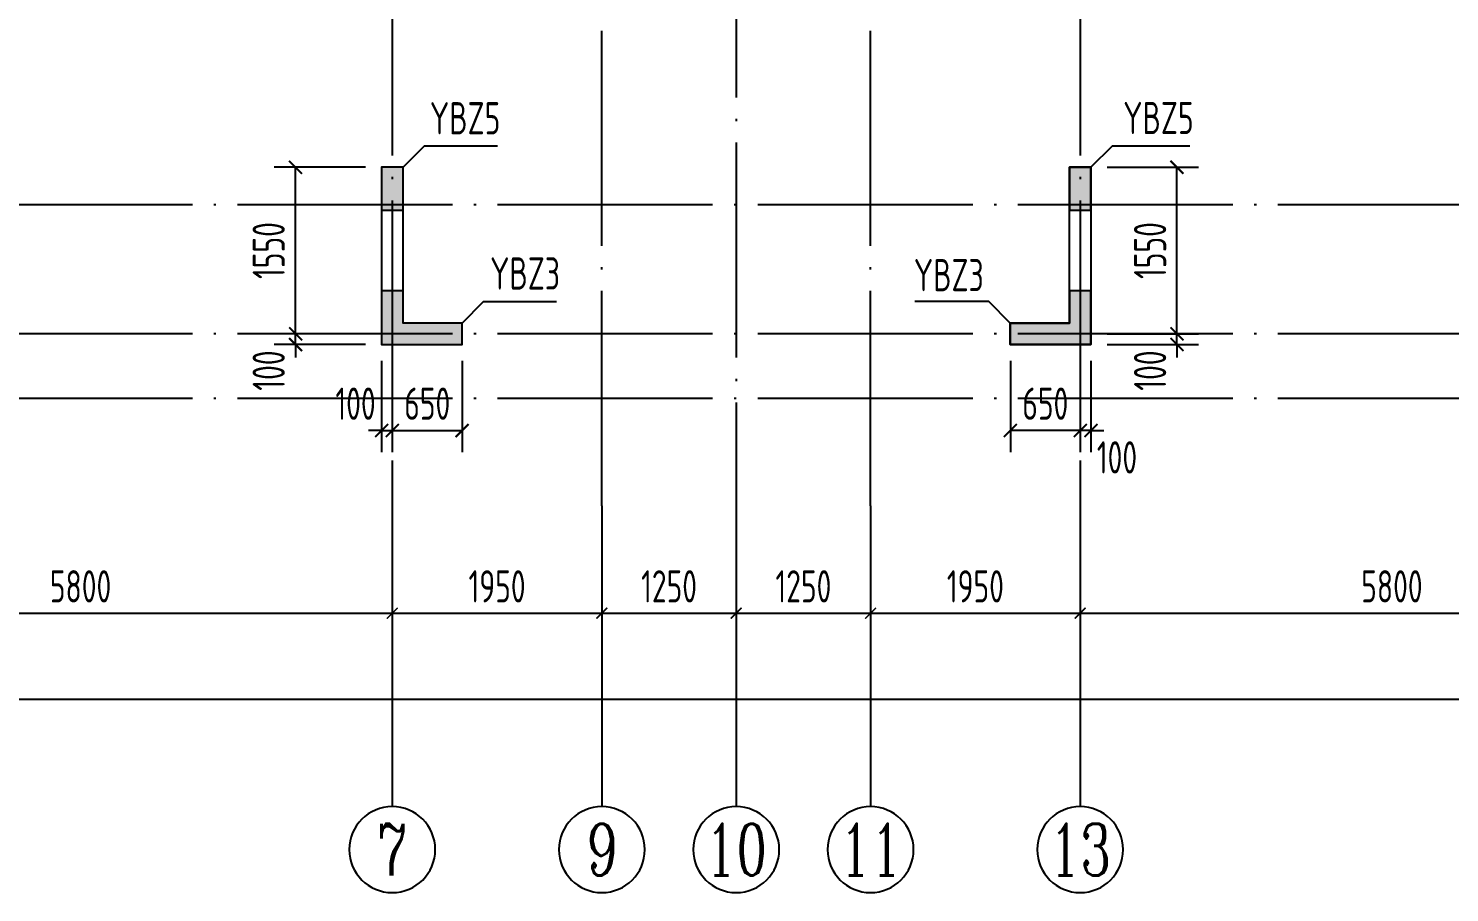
# Model space of a CAD drawing. Extents: x -812054 to 22247, y -644080 to 1003627.
# Drawn here: x -475100 to -461879, y -228678 to -220635 of the extents above; entities that cross this region are included whole.
import ezdxf
from ezdxf.enums import TextEntityAlignment as Align

# ---------------------------------------------------------------- set-up
doc = ezdxf.new("R2010")
doc.units = 0
doc.header["$LTSCALE"] = 1000
doc.linetypes.add('DOTE', pattern=[2.42, 2, -0.2, 0.02, -0.2])
doc.layers.get('0').update_dxf_attribs({"linetype": 'CONTINUOUS'})
doc.layers.get('DEFPOINTS').update_dxf_attribs({"linetype": 'CONTINUOUS'})
for name, color, linetype in [('A-AXIS', 1, 'CONTINUOUS'), ('A-DOTE', 10, 'DOTE'), ('AXIS_NUM', 7, 'CONTINUOUS'), ('S-Q墙实线', 6, 'CONTINUOUS'), ('S-Q墙标注', 3, 'CONTINUOUS'), ('S-X详图填充', 252, 'CONTINUOUS'), ('S-X详图实线', 4, 'CONTINUOUS'), ('S-Y一般标注', 3, 'CONTINUOUS'), ('S-Z柱编号', 6, 'CONTINUOUS')]:
    doc.layers.add(name, color=color, linetype=linetype)
doc.styles.add('TSSD_Axis', font='complex.shx', dxfattribs={"width": 0.7, "bigfont": 'hztxt.shx'})
doc.styles.add('TSSD_DIMENSION', font='Tssdeng.shx', dxfattribs={"width": 0.7, "bigfont": 'tssdchn.shx'})
doc.styles.add('TSSD_REIN', font='tssdeng.shx', dxfattribs={"width": 0.7, "height": 300, "bigfont": 'tssdchn.shx'})
doc.styles.add('结构文字', font='zstxt.shx', dxfattribs={"width": 0.7, "bigfont": 'zshz.shx'})
doc.dimstyles.new('STRUCK', dxfattribs={"dimtxt": 400, "dimasz": 121, "dimexe": 200, "dimexo": 150, "dimgap": 115, "dimtad": 1, "dimdec": 0, "dimdsep": 46, "dimtxsty": '结构文字', "dimblk": 'ARCHTICK', "dimcen": 400, "dimclrd": 3, "dimclre": 3, "dimclrt": 7, "dimadec": 0, "dimazin": 0, "dimtfac": 1, "dimtdec": 0, "dimtix": 1, "dimtmove": 2, "dimatfit": 3, "dimldrblk": '_DIMX', "dimfxl": 1, "dimtolj": 1, "dimtzin": 0, "dimarcsym": 0})
doc.dimstyles.new('TSSD_100_100', dxfattribs={"dimtxt": 300, "dimasz": 100, "dimexe": 100, "dimexo": 250, "dimgap": 100, "dimtad": 1, "dimdec": 0, "dimzin": 0, "dimdsep": 46, "dimtxsty": 'TSSD_DIMENSION', "dimblk": 'ARCHTICK', "dimcen": 0, "dimdle": 100, "dimclrt": 7, "dimadec": 0, "dimazin": 0, "dimtfac": 1, "dimtdec": 0, "dimtix": 1, "dimtmove": 2, "dimatfit": 3, "dimldrblk": 'ARCHTICK', "dimfxl": 1, "dimtolj": 1, "dimtzin": 0, "dimarcsym": 0})

# ---------------------------------------------------------------- blocks, each defined once
blk = doc.blocks.new('_ArchTick')
at = {"color": 0, "linetype": 'ByBlock', "const_width": 0.15}
blk.add_lwpolyline([(-0.5, -0.5), (0.5, 0.5)], dxfattribs=at)
blk = doc.blocks.new('*D103')
at = {"layer": 'DEFPOINTS', "color": 0, "transparency": 16777216}
for p in [(8100, 3600), (13900, 3600), (13900, 2600)]:
    blk.add_point(p, dxfattribs=at)
at = {"layer": 'S-Y一般标注', "color": 0, "lineweight": -2, "transparency": 16777216}
for p, q in [((8100, 3350), (8100, 2500)), ((13900, 3350), (13900, 2500)), ((8000, 2600), (14000, 2600))]:
    blk.add_line(p, q, dxfattribs=at)
at = {"layer": 'S-Y一般标注', "color": 0, "lineweight": -2, "transparency": 16777216, "xscale": 100, "yscale": 100, "zscale": 100, "rotation": 180}
blk.add_blockref('_ArchTick', (8100, 2600), dxfattribs=at)
at = {"layer": 'S-Y一般标注', "color": 0, "lineweight": -2, "transparency": 16777216, "xscale": 100, "yscale": 100, "zscale": 100}
blk.add_blockref('_ArchTick', (13900, 2600), dxfattribs=at)
at = {"layer": 'S-Y一般标注', "color": 7, "transparency": 16777216, "insert": (11000, 2850), "char_height": 300, "attachment_point": 5, "style": 'TSSD_DIMENSION'}
blk.add_mtext('\\A1;5800', dxfattribs=at)
blk = doc.blocks.new('ts_axno')
at = {"color": 0, "linetype": 'ByBlock', "lineweight": -2}
blk.add_circle((0, 0), 0.5, dxfattribs=at)
at = {"color": 0, "linetype": 'ByBlock', "lineweight": -2, "style": 'TSSD_Axis', "width": 0.7}
blk.add_attdef('A', text='', height=0.6, dxfattribs=at).set_placement((0, 0), align=Align.MIDDLE_CENTER)
blk = doc.blocks.new('*D104')
at = {"layer": 'DEFPOINTS', "color": 0, "transparency": 16777216}
for p in [(18350, 3600), (20300, 3600), (20300, 2600)]:
    blk.add_point(p, dxfattribs=at)
at = {"layer": 'S-Y一般标注', "color": 0, "lineweight": -2, "transparency": 16777216}
for p, q in [((18350, 3350), (18350, 2500)), ((20300, 3350), (20300, 2500)), ((18250, 2600), (20400, 2600))]:
    blk.add_line(p, q, dxfattribs=at)
at = {"layer": 'S-Y一般标注', "color": 0, "lineweight": -2, "transparency": 16777216, "xscale": 100, "yscale": 100, "zscale": 100, "rotation": 180}
blk.add_blockref('_ArchTick', (18350, 2600), dxfattribs=at)
at = {"layer": 'S-Y一般标注', "color": 0, "lineweight": -2, "transparency": 16777216, "xscale": 100, "yscale": 100, "zscale": 100}
blk.add_blockref('_ArchTick', (20300, 2600), dxfattribs=at)
at = {"layer": 'S-Y一般标注', "color": 7, "transparency": 16777216, "insert": (19325, 2850), "char_height": 300, "attachment_point": 5, "style": 'TSSD_DIMENSION'}
blk.add_mtext('\\A1;1950', dxfattribs=at)
blk = doc.blocks.new('*D105')
at = {"layer": 'DEFPOINTS', "color": 0, "transparency": 16777216}
for p in [(20300, 3600), (26100, 3600), (26100, 2600)]:
    blk.add_point(p, dxfattribs=at)
at = {"layer": 'S-Y一般标注', "color": 0, "lineweight": -2, "transparency": 16777216}
for p, q in [((20300, 3350), (20300, 2500)), ((26100, 3350), (26100, 2500)), ((20200, 2600), (26200, 2600))]:
    blk.add_line(p, q, dxfattribs=at)
at = {"layer": 'S-Y一般标注', "color": 0, "lineweight": -2, "transparency": 16777216, "xscale": 100, "yscale": 100, "zscale": 100, "rotation": 180}
blk.add_blockref('_ArchTick', (20300, 2600), dxfattribs=at)
at = {"layer": 'S-Y一般标注', "color": 0, "lineweight": -2, "transparency": 16777216, "xscale": 100, "yscale": 100, "zscale": 100}
blk.add_blockref('_ArchTick', (26100, 2600), dxfattribs=at)
at = {"layer": 'S-Y一般标注', "color": 7, "transparency": 16777216, "insert": (23200, 2850), "char_height": 300, "attachment_point": 5, "style": 'TSSD_DIMENSION'}
blk.add_mtext('\\A1;5800', dxfattribs=at)
blk = doc.blocks.new('*D114')
at = {"layer": 'DEFPOINTS', "color": 0, "transparency": 16777216}
for p in [(4600, 3600), (54600, 3600), (54600, 1800)]:
    blk.add_point(p, dxfattribs=at)
at = {"layer": 'S-Y一般标注', "color": 0, "lineweight": -2, "transparency": 16777216}
for p, q in [((4600, 3350), (4600, 1700)), ((54600, 3350), (54600, 1700)), ((4500, 1800), (54700, 1800))]:
    blk.add_line(p, q, dxfattribs=at)
at = {"layer": 'S-Y一般标注', "color": 0, "lineweight": -2, "transparency": 16777216, "xscale": 100, "yscale": 100, "zscale": 100, "rotation": 180}
blk.add_blockref('_ArchTick', (4600, 1800), dxfattribs=at)
at = {"layer": 'S-Y一般标注', "color": 0, "lineweight": -2, "transparency": 16777216, "xscale": 100, "yscale": 100, "zscale": 100}
blk.add_blockref('_ArchTick', (54600, 1800), dxfattribs=at)
at = {"layer": 'S-Y一般标注', "color": 7, "transparency": 16777216, "insert": (29600, 2050), "char_height": 300, "attachment_point": 5, "style": 'TSSD_DIMENSION'}
blk.add_mtext('\\A1;50000', dxfattribs=at)
blk = doc.blocks.new('*D115')
at = {"layer": 'DEFPOINTS', "color": 0, "transparency": 16777216}
for p in [(13900, 3600), (15850, 3600), (15850, 2600)]:
    blk.add_point(p, dxfattribs=at)
at = {"layer": 'S-Y一般标注', "color": 0, "lineweight": -2, "transparency": 16777216}
for p, q in [((13900, 3350), (13900, 2500)), ((15850, 3350), (15850, 2500)), ((13800, 2600), (15950, 2600))]:
    blk.add_line(p, q, dxfattribs=at)
at = {"layer": 'S-Y一般标注', "color": 0, "lineweight": -2, "transparency": 16777216, "xscale": 100, "yscale": 100, "zscale": 100, "rotation": 180}
blk.add_blockref('_ArchTick', (13900, 2600), dxfattribs=at)
at = {"layer": 'S-Y一般标注', "color": 0, "lineweight": -2, "transparency": 16777216, "xscale": 100, "yscale": 100, "zscale": 100}
blk.add_blockref('_ArchTick', (15850, 2600), dxfattribs=at)
at = {"layer": 'S-Y一般标注', "color": 7, "transparency": 16777216, "insert": (14875, 2850), "char_height": 300, "attachment_point": 5, "style": 'TSSD_DIMENSION'}
blk.add_mtext('\\A1;1950', dxfattribs=at)
blk = doc.blocks.new('*D133')
at = {"layer": 'DEFPOINTS', "color": 0, "transparency": 16777216}
for p in [(15850, 3600), (17100, 3600), (17100, 2600)]:
    blk.add_point(p, dxfattribs=at)
at = {"layer": 'S-Y一般标注', "color": 0, "lineweight": -2, "transparency": 16777216}
for p, q in [((15850, 3350), (15850, 2500)), ((17100, 3350), (17100, 2500)), ((15750, 2600), (17200, 2600))]:
    blk.add_line(p, q, dxfattribs=at)
at = {"layer": 'S-Y一般标注', "color": 0, "lineweight": -2, "transparency": 16777216, "xscale": 100, "yscale": 100, "zscale": 100, "rotation": 180}
blk.add_blockref('_ArchTick', (15850, 2600), dxfattribs=at)
at = {"layer": 'S-Y一般标注', "color": 0, "lineweight": -2, "transparency": 16777216, "xscale": 100, "yscale": 100, "zscale": 100}
blk.add_blockref('_ArchTick', (17100, 2600), dxfattribs=at)
at = {"layer": 'S-Y一般标注', "color": 7, "transparency": 16777216, "insert": (16475, 2850), "char_height": 300, "attachment_point": 5, "style": 'TSSD_DIMENSION'}
blk.add_mtext('\\A1;1250', dxfattribs=at)
blk = doc.blocks.new('*D134')
at = {"layer": 'DEFPOINTS', "color": 0, "transparency": 16777216}
for p in [(17100, 3600), (18350, 3600), (18350, 2600)]:
    blk.add_point(p, dxfattribs=at)
at = {"layer": 'S-Y一般标注', "color": 0, "lineweight": -2, "transparency": 16777216}
for p, q in [((17100, 3350), (17100, 2500)), ((18350, 3350), (18350, 2500)), ((17000, 2600), (18450, 2600))]:
    blk.add_line(p, q, dxfattribs=at)
at = {"layer": 'S-Y一般标注', "color": 0, "lineweight": -2, "transparency": 16777216, "xscale": 100, "yscale": 100, "zscale": 100, "rotation": 180}
blk.add_blockref('_ArchTick', (17100, 2600), dxfattribs=at)
at = {"layer": 'S-Y一般标注', "color": 0, "lineweight": -2, "transparency": 16777216, "xscale": 100, "yscale": 100, "zscale": 100}
blk.add_blockref('_ArchTick', (18350, 2600), dxfattribs=at)
at = {"layer": 'S-Y一般标注', "color": 7, "transparency": 16777216, "insert": (17725, 2850), "char_height": 300, "attachment_point": 5, "style": 'TSSD_DIMENSION'}
blk.add_mtext('\\A1;1250', dxfattribs=at)
blk = doc.blocks.new('*D1859')
at = {"layer": 'DEFPOINTS', "color": 0, "transparency": 16777216}
for p in [(-472615, -223478), (-471815, -223478), (-471815, -223578)]:
    blk.add_point(p, dxfattribs=at)
at = {"layer": 'S-Q墙标注', "color": 3, "lineweight": -2, "transparency": 16777216}
for p, q in [((-472615, -223478), (-472615, -223357)), ((-471965, -223478), (-472815, -223478)), ((-472615, -223578), (-472615, -223478)), ((-471965, -223578), (-472815, -223578)), ((-472615, -223578), (-472615, -223699))]:
    blk.add_line(p, q, dxfattribs=at)
at = {"layer": 'S-Q墙标注', "color": 3, "lineweight": -2, "transparency": 16777216, "xscale": 121, "yscale": 121, "zscale": 121}
for p, rotation in [((-472615, -223478), 270), ((-472615, -223578), 90)]:
    blk.add_blockref('_ArchTick', p, dxfattribs=dict(at, rotation=rotation))
at = {"layer": 'S-Q墙标注', "color": 7, "transparency": 16777216, "insert": (-472865, -223820), "char_height": 300, "attachment_point": 5, "rotation": 90, "style": 'TSSD_REIN'}
blk.add_mtext('\\A1;100', dxfattribs=at)
blk = doc.blocks.new('_DIMX')
blk.add_line((-150, 0), (150, 0))
at = {"const_width": 50}
blk.add_lwpolyline([(-70, -70), (70, 70)], dxfattribs=at)
blk = doc.blocks.new('*D1860')
at = {"layer": 'DEFPOINTS', "color": 0, "transparency": 16777216}
for p in [(-472615, -221928), (-471815, -221928), (-471815, -223478)]:
    blk.add_point(p, dxfattribs=at)
at = {"layer": 'S-Q墙标注', "color": 3, "lineweight": -2, "transparency": 16777216}
for p, q in [((-471965, -221928), (-472815, -221928)), ((-472615, -223478), (-472615, -221928)), ((-471965, -223478), (-472815, -223478))]:
    blk.add_line(p, q, dxfattribs=at)
at = {"layer": 'S-Q墙标注', "color": 3, "lineweight": -2, "transparency": 16777216, "xscale": 121, "yscale": 121, "zscale": 121}
for p, rotation in [((-472615, -221928), 90), ((-472615, -223478), 270)]:
    blk.add_blockref('_ArchTick', p, dxfattribs=dict(at, rotation=rotation))
at = {"layer": 'S-Q墙标注', "color": 7, "transparency": 16777216, "insert": (-472865, -222703), "char_height": 300, "attachment_point": 5, "rotation": 90, "style": 'TSSD_REIN'}
blk.add_mtext('\\A1;1550', dxfattribs=at)
blk = doc.blocks.new('*D1861')
at = {"layer": 'DEFPOINTS', "color": 0, "transparency": 16777216}
for p in [(-471815, -223578), (-471715, -223578), (-471715, -224378)]:
    blk.add_point(p, dxfattribs=at)
at = {"layer": 'S-Q墙标注', "color": 3, "lineweight": -2, "transparency": 16777216}
for p, q in [((-471815, -223728), (-471815, -224578)), ((-471715, -223728), (-471715, -224578)), ((-471815, -224378), (-471936, -224378)), ((-471815, -224378), (-471715, -224378)), ((-471715, -224378), (-471594, -224378))]:
    blk.add_line(p, q, dxfattribs=at)
at = {"layer": 'S-Q墙标注', "color": 3, "lineweight": -2, "transparency": 16777216, "xscale": 121, "yscale": 121, "zscale": 121}
blk.add_blockref('_ArchTick', (-471815, -224378), dxfattribs=at)
at = {"layer": 'S-Q墙标注', "color": 3, "lineweight": -2, "transparency": 16777216, "xscale": 121, "yscale": 121, "zscale": 121, "rotation": 180}
blk.add_blockref('_ArchTick', (-471715, -224378), dxfattribs=at)
at = {"layer": 'S-Q墙标注', "color": 7, "transparency": 16777216, "insert": (-472057, -224128), "char_height": 300, "attachment_point": 5, "style": 'TSSD_REIN'}
blk.add_mtext('\\A1;100', dxfattribs=at)
blk = doc.blocks.new('*D1862')
at = {"layer": 'DEFPOINTS', "color": 0, "transparency": 16777216}
for p in [(-471715, -223578), (-471065, -223578), (-471065, -224378)]:
    blk.add_point(p, dxfattribs=at)
at = {"layer": 'S-Q墙标注', "color": 3, "lineweight": -2, "transparency": 16777216}
for p, q in [((-471715, -223728), (-471715, -224578)), ((-471065, -223728), (-471065, -224578)), ((-471715, -224378), (-471065, -224378))]:
    blk.add_line(p, q, dxfattribs=at)
at = {"layer": 'S-Q墙标注', "color": 3, "lineweight": -2, "transparency": 16777216, "xscale": 121, "yscale": 121, "zscale": 121, "rotation": 180}
blk.add_blockref('_ArchTick', (-471715, -224378), dxfattribs=at)
at = {"layer": 'S-Q墙标注', "color": 3, "lineweight": -2, "transparency": 16777216, "xscale": 121, "yscale": 121, "zscale": 121}
blk.add_blockref('_ArchTick', (-471065, -224378), dxfattribs=at)
at = {"layer": 'S-Q墙标注', "color": 7, "transparency": 16777216, "insert": (-471390, -224128), "char_height": 300, "attachment_point": 5, "style": 'TSSD_REIN'}
blk.add_mtext('\\A1;650', dxfattribs=at)
blk = doc.blocks.new('*D1892')
at = {"layer": 'DEFPOINTS', "color": 0, "transparency": 16777216}
for p in [(-465215, -223478), (-464415, -223478), (-465215, -223578)]:
    blk.add_point(p, dxfattribs=at)
at = {"layer": 'S-Q墙标注', "color": 3, "lineweight": -2, "transparency": 16777216}
for p, q in [((-464415, -223478), (-464415, -223357)), ((-465065, -223478), (-464215, -223478)), ((-464415, -223578), (-464415, -223478)), ((-465065, -223578), (-464215, -223578)), ((-464415, -223578), (-464415, -223699))]:
    blk.add_line(p, q, dxfattribs=at)
at = {"layer": 'S-Q墙标注', "color": 3, "lineweight": -2, "transparency": 16777216, "xscale": 121, "yscale": 121, "zscale": 121}
for p, rotation in [((-464415, -223478), 270), ((-464415, -223578), 90)]:
    blk.add_blockref('_ArchTick', p, dxfattribs=dict(at, rotation=rotation))
at = {"layer": 'S-Q墙标注', "color": 7, "transparency": 16777216, "insert": (-464665, -223820), "char_height": 300, "attachment_point": 5, "rotation": 90, "style": 'TSSD_REIN'}
blk.add_mtext('\\A1;100', dxfattribs=at)
blk = doc.blocks.new('*D1893')
at = {"layer": 'DEFPOINTS', "color": 0, "transparency": 16777216}
for p in [(-465215, -221928), (-464415, -221928), (-465215, -223478)]:
    blk.add_point(p, dxfattribs=at)
at = {"layer": 'S-Q墙标注', "color": 3, "lineweight": -2, "transparency": 16777216}
for p, q in [((-465065, -221928), (-464215, -221928)), ((-464415, -223478), (-464415, -221928)), ((-465065, -223478), (-464215, -223478))]:
    blk.add_line(p, q, dxfattribs=at)
at = {"layer": 'S-Q墙标注', "color": 3, "lineweight": -2, "transparency": 16777216, "xscale": 121, "yscale": 121, "zscale": 121}
for p, rotation in [((-464415, -221928), 90), ((-464415, -223478), 270)]:
    blk.add_blockref('_ArchTick', p, dxfattribs=dict(at, rotation=rotation))
at = {"layer": 'S-Q墙标注', "color": 7, "transparency": 16777216, "insert": (-464665, -222703), "char_height": 300, "attachment_point": 5, "rotation": 90, "style": 'TSSD_REIN'}
blk.add_mtext('\\A1;1550', dxfattribs=at)
blk = doc.blocks.new('*D1894')
at = {"layer": 'DEFPOINTS', "color": 0, "transparency": 16777216}
for p in [(-465315, -223578), (-465215, -223578), (-465315, -224378)]:
    blk.add_point(p, dxfattribs=at)
at = {"layer": 'S-Q墙标注', "color": 3, "lineweight": -2, "transparency": 16777216}
for p, q in [((-465315, -223728), (-465315, -224578)), ((-465215, -223728), (-465215, -224578)), ((-465315, -224378), (-465436, -224378)), ((-465215, -224378), (-465315, -224378)), ((-465215, -224378), (-465094, -224378))]:
    blk.add_line(p, q, dxfattribs=at)
at = {"layer": 'S-Q墙标注', "color": 3, "lineweight": -2, "transparency": 16777216, "xscale": 121, "yscale": 121, "zscale": 121}
blk.add_blockref('_ArchTick', (-465315, -224378), dxfattribs=at)
at = {"layer": 'S-Q墙标注', "color": 3, "lineweight": -2, "transparency": 16777216, "xscale": 121, "yscale": 121, "zscale": 121, "rotation": 180}
blk.add_blockref('_ArchTick', (-465215, -224378), dxfattribs=at)
at = {"layer": 'S-Q墙标注', "color": 7, "transparency": 16777216, "insert": (-464973, -224628), "char_height": 300, "attachment_point": 5, "style": 'TSSD_REIN'}
blk.add_mtext('\\A1;100', dxfattribs=at)
blk = doc.blocks.new('*D1895')
at = {"layer": 'DEFPOINTS', "color": 0, "transparency": 16777216}
for p in [(-465965, -223578), (-465315, -223578), (-465965, -224378)]:
    blk.add_point(p, dxfattribs=at)
at = {"layer": 'S-Q墙标注', "color": 3, "lineweight": -2, "transparency": 16777216}
for p, q in [((-465965, -223728), (-465965, -224578)), ((-465315, -223728), (-465315, -224578)), ((-465315, -224378), (-465965, -224378))]:
    blk.add_line(p, q, dxfattribs=at)
at = {"layer": 'S-Q墙标注', "color": 3, "lineweight": -2, "transparency": 16777216, "xscale": 121, "yscale": 121, "zscale": 121, "rotation": 180}
blk.add_blockref('_ArchTick', (-465965, -224378), dxfattribs=at)
at = {"layer": 'S-Q墙标注', "color": 3, "lineweight": -2, "transparency": 16777216, "xscale": 121, "yscale": 121, "zscale": 121}
blk.add_blockref('_ArchTick', (-465315, -224378), dxfattribs=at)
at = {"layer": 'S-Q墙标注', "color": 7, "transparency": 16777216, "insert": (-465640, -224128), "char_height": 300, "attachment_point": 5, "style": 'TSSD_REIN'}
blk.add_mtext('\\A1;650', dxfattribs=at)
blk = doc.blocks.new('20210726.16350016')
at = {"layer": 'A-AXIS'}
for p, q in [((13900, 3600), (13900, 800)), ((15850, 3600), (15850, 800)), ((17100, 3600), (17100, 800)), ((18350, 3600), (18350, 800)), ((20300, 3600), (20300, 800))]:
    blk.add_line(p, q, dxfattribs=at)
at = {"layer": 'A-DOTE'}
for p, q in [((13900.2, 13700), (13900, 3600)), ((20299.8, 13700), (20300, 3600)), ((15850, 3600), (15850, 11500)), ((18350, 3600), (18350, 11500)), ((17100, 9400), (17100, 3600)), ((55600, 6400), (3600, 6400)), ((55600, 5200), (3600, 5200)), ((55600, 4600), (3600, 4600))]:
    blk.add_line(p, q, dxfattribs=at)
at = {"layer": 'A-AXIS'}
ref = blk.add_blockref('ts_axno', (13900, 400), dxfattribs=dict(at, xscale=-800, yscale=800, zscale=800, rotation=180))
ref.add_attrib('5', '7', dxfattribs={"layer": 'AXIS_NUM', "height": 480, "style": 'TSSD_Axis', "width": 0.7}).set_placement((13900, 400), align=Align.MIDDLE_CENTER)
ref = blk.add_blockref('ts_axno', (15850, 400), dxfattribs=dict(at, xscale=-800, yscale=800, zscale=800, rotation=180))
ref.add_attrib('19', '9', dxfattribs={"layer": 'AXIS_NUM', "height": 480, "style": 'TSSD_Axis', "width": 0.7}).set_placement((15850, 400), align=Align.MIDDLE_CENTER)
ref = blk.add_blockref('ts_axno', (17100, 400), dxfattribs=dict(at, xscale=-800, yscale=800, zscale=800, rotation=180))
ref.add_attrib('8', '10', dxfattribs={"layer": 'AXIS_NUM', "height": 480, "style": 'TSSD_Axis', "width": 0.7}).set_placement((17100, 400), align=Align.MIDDLE_CENTER)
ref = blk.add_blockref('ts_axno', (18350, 400), dxfattribs=dict(at, xscale=-800, yscale=800, zscale=800, rotation=180))
ref.add_attrib('19', '11', dxfattribs={"layer": 'AXIS_NUM', "height": 480, "style": 'TSSD_Axis', "width": 0.7}).set_placement((18350, 400), align=Align.MIDDLE_CENTER)
ref = blk.add_blockref('ts_axno', (20300, 400), dxfattribs=dict(at, xscale=-800, yscale=800, zscale=800, rotation=180))
ref.add_attrib('8', '13', dxfattribs={"layer": 'AXIS_NUM', "height": 480, "style": 'TSSD_Axis', "width": 0.7}).set_placement((20300, 400), align=Align.MIDDLE_CENTER)
at = {"layer": 'S-Y一般标注'}
for base, p1, p2, picture, middle in [((54600, 1800), (4600, 3600), (54600, 3600), '*D114', (29600, 2050)), ((13900, 2600), (8100, 3600), (13900, 3600), '*D103', (11000, 2850)), ((15850, 2600), (13900, 3600), (15850, 3600), '*D115', (14875, 2850)), ((17100, 2600), (15850, 3600), (17100, 3600), '*D133', (16475, 2850)), ((18350, 2600), (17100, 3600), (18350, 3600), '*D134', (17725, 2850)), ((20300, 2600), (18350, 3600), (20300, 3600), '*D104', (19325, 2850)), ((26100, 2600), (20300, 3600), (26100, 3600), '*D105', (23200, 2850))]:
    dim = blk.add_linear_dim(base=base, p1=p1, p2=p2, dimstyle='TSSD_100_100', dxfattribs=at)
    dim.commit()
    dim.dimension.update_dxf_attribs({"geometry": picture, "text_midpoint": middle})

msp = doc.modelspace()

# ---------------------------------------------------------------- hatches: boundary and pattern name
at = {"layer": 'S-X详图填充'}
h = msp.add_hatch(color=256, dxfattribs=at)
h.dxf.hatch_style = 1
h.paths.add_polyline_path([(-471815.31, -222328.27), (-471615.31, -222328.27), (-471615.31, -221928.27), (-471815.31, -221928.27)])
h = msp.add_hatch(color=256, dxfattribs=at)
h.dxf.hatch_style = 1
h.paths.add_polyline_path([(-465415.36, -222328.27), (-465215.36, -222328.27), (-465215.36, -221928.27), (-465415.36, -221928.27)])
h = msp.add_hatch(color=256, dxfattribs=at)
h.dxf.hatch_style = 1
h.paths.add_polyline_path([(-471615.31, -223078.27), (-471815.31, -223078.27), (-471815.31, -223578.27), (-471065.32, -223578.27), (-471065.32, -223378.27), (-471615.31, -223378.27)])
h = msp.add_hatch(color=256, dxfattribs=at)
h.dxf.hatch_style = 1
h.paths.add_polyline_path([(-465215.36, -223078.27), (-465415.36, -223078.27), (-465415.36, -223378.27), (-465965.35, -223378.27), (-465965.35, -223578.27), (-465215.36, -223578.27)])

# ---------------------------------------------------------------- linework, layer by layer
at = {"layer": 'S-Q墙实线'}
for points in [[(-471815.31, -223578.27), (-471065.32, -223578.27), (-471065.32, -223378.27), (-471615.31, -223378.27), (-471615.31, -221928.27), (-471815.31, -221928.27)], [(-465215.36, -223578.27), (-465965.35, -223578.27), (-465965.35, -223378.27), (-465415.36, -223378.27), (-465415.36, -222278.26), (-465415.36, -221928.27), (-465215.36, -221928.27), (-465215.36, -222278.26)]]:
    msp.add_lwpolyline(points, close=True, dxfattribs=at)
at = {"layer": 'S-X详图实线'}
for points in [[(-471815.31, -222328.27), (-471615.31, -222328.27), (-471615.31, -221928.27), (-471815.31, -221928.27), (-471815.31, -222328.27)], [(-465415.36, -222328.27), (-465215.36, -222328.27), (-465215.36, -221928.27), (-465415.36, -221928.27), (-465415.36, -222328.27)], [(-471615.31, -223078.27), (-471815.31, -223078.27), (-471815.31, -223578.27), (-471065.32, -223578.27), (-471065.32, -223378.27), (-471615.31, -223378.27), (-471615.31, -223078.27)], [(-465215.36, -223078.27), (-465415.36, -223078.27), (-465415.36, -223378.27), (-465965.35, -223378.27), (-465965.35, -223578.27), (-465215.36, -223578.27), (-465215.36, -223078.27)]]:
    msp.add_lwpolyline(points, close=True, dxfattribs=at)
at = {"layer": 'S-Z柱编号', "color": 7}
for points in [[(-471615.31, -221928.27), (-471415.31, -221728.27), (-470736.71, -221728.27)], [(-465215.36, -221928.27), (-465015.36, -221728.27), (-464296.15, -221728.27)], [(-471065.32, -223378.27), (-470865.32, -223178.27), (-470187.46, -223178.27)], [(-465965.35, -223378.27), (-466165.35, -223178.27), (-466854.65, -223178.27)]]:
    msp.add_lwpolyline(points, dxfattribs=at)

# ---------------------------------------------------------------- block references
at = {"layer": 'A-DOTE'}
msp.add_blockref('20210726.16350016', (-485615.32, -228678.31), dxfattribs=at)

# ---------------------------------------------------------------- texts
at = {"layer": 'S-Z柱编号', "color": 7, "style": 'TSSD_REIN', "width": 0.7}
for s, p in [('YBZ5', (-471365.47, -221711.51)), ('YBZ5', (-464915.36, -221708.76)), ('YBZ3', (-470805.09, -223155.87)), ('YBZ3', (-466863.04, -223171.21))]:
    msp.add_text(s, height=300, dxfattribs=at).set_placement(p, align=Align.BOTTOM_LEFT)

# ---------------------------------------------------------------- dimensions: what is measured, and where the dimension line sits
at = {"layer": 'S-Q墙标注'}
for base, p1, p2, angle, picture, middle in [((-472615.31, -221928.27), (-471815.31, -223478.26), (-471815.31, -221928.27), 90, '*D1860', (-472865.31, -222703.26)), ((-464415.33, -221928.27), (-465215.33, -223478.26), (-465215.33, -221928.27), 90, '*D1893', (-464665.33, -222703.26)), ((-465965.32, -224378.27), (-465315.36, -223578.27), (-465965.32, -223578.27), 180, '*D1895', (-465640.34, -224128.27))]:
    dim = msp.add_linear_dim(base=base, p1=p1, p2=p2, angle=angle, dimstyle='STRUCK', override={"dimtxt": 300, "dimgap": 100, "dimtxsty": 'TSSD_REIN'}, dxfattribs=at)
    dim.commit()
    dim.dimension.update_dxf_attribs({"geometry": picture, "text_midpoint": middle})
for base, p1, p2, angle, picture, middle in [((-472615.31, -223478.26), (-471815.31, -223578.27), (-471815.31, -223478.26), 90, '*D1859', (-472865.31, -223820.19)), ((-464415.33, -223478.26), (-465215.33, -223578.27), (-465215.33, -223478.26), 90, '*D1892', (-464665.33, -223820.19)), ((-465315.36, -224378.27), (-465215.33, -223578.27), (-465315.36, -223578.27), 180, '*D1894', (-464973.41, -224628.27))]:
    dim = msp.add_linear_dim(base=base, p1=p1, p2=p2, angle=angle, dimstyle='STRUCK', override={"dimtxt": 300, "dimgap": 100, "dimtxsty": 'TSSD_REIN'}, dxfattribs=at)
    dim.commit()
    dim.dimension.update_dxf_attribs({"geometry": picture, "text_midpoint": middle, "dimtype": 160})
dim = msp.add_linear_dim(base=(-471715.29, -224378.27), p1=(-471815.31, -223578.27), p2=(-471715.29, -223578.27), dimstyle='STRUCK', override={"dimtxt": 300, "dimgap": 100, "dimtxsty": 'TSSD_REIN'}, dxfattribs=at)
dim.commit()
dim.dimension.update_dxf_attribs({"geometry": '*D1861', "text_midpoint": (-472057.23, -224128.27), "dimtype": 160})
dim = msp.add_linear_dim(base=(-471065.32, -224378.27), p1=(-471715.29, -223578.27), p2=(-471065.32, -223578.27), dimstyle='STRUCK', override={"dimtxt": 300, "dimgap": 100, "dimtxsty": 'TSSD_REIN'}, dxfattribs=at)
dim.commit()
dim.dimension.update_dxf_attribs({"geometry": '*D1862', "text_midpoint": (-471390.3, -224128.27)})

doc.saveas('drawing.dxf')
